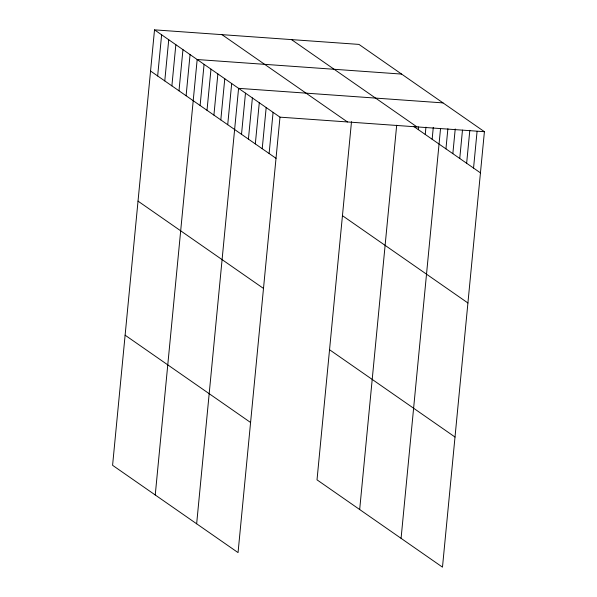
<?xml version="1.0" encoding="UTF-8"?>
<svg xmlns="http://www.w3.org/2000/svg" width="597" height="597" viewBox="0 0 597 597"><rect width="100%" height="100%" fill="white"/><g stroke="black" fill="none" stroke-linecap="round" stroke-linejoin="round"><path stroke-width="0.9" d="M154.519 29.85L112.587 465.302L238.054 552.598L279.986 117.154L154.519 29.85L358.946 44.402L484.413 131.698L442.481 567.15L317.014 479.846L351.499 121.706M157.66 75.968L161.623 34.798M164.772 80.916L168.735 39.745M171.884 85.864L175.846 44.693M178.988 90.804L182.958 49.641M186.1 95.751L190.062 54.588M155.242 494.98L197.174 59.536L401.602 74.08M200.114 105.505L204.077 64.334M207.01 110.303L210.98 69.133M213.913 115.109L217.875 73.938M220.815 119.907L224.778 78.737M227.718 124.706L231.681 83.543M196.652 523.793L238.584 88.341L443.011 102.893M241.516 134.31L245.479 93.147M248.419 139.116L252.382 97.945M255.322 143.914L259.285 102.751M262.217 148.72L266.18 107.55M269.12 153.519L273.083 112.348M359.678 509.532L396.684 125.191M418.34 129.653L418.609 126.907M425.243 134.459L425.945 127.139M432.146 139.258L433.288 127.362M401.08 538.337L440.541 128.504M445.944 148.862L447.884 128.736M452.847 153.66L455.227 128.959M459.75 158.466L462.481 130.101M466.645 163.265L469.817 130.333M473.548 168.07L477.07 131.474M279.986 117.154L484.413 131.698M291.485 39.596L416.952 126.9M413.512 126.295L480.451 172.869M221.98 34.648L347.447 121.952M150.548 71.021L276.023 158.324M342.454 215.681L467.921 302.985M138.019 201.129L263.493 288.433M329.544 349.738L455.011 437.034M125.116 335.186L250.583 422.489"/></g></svg>
